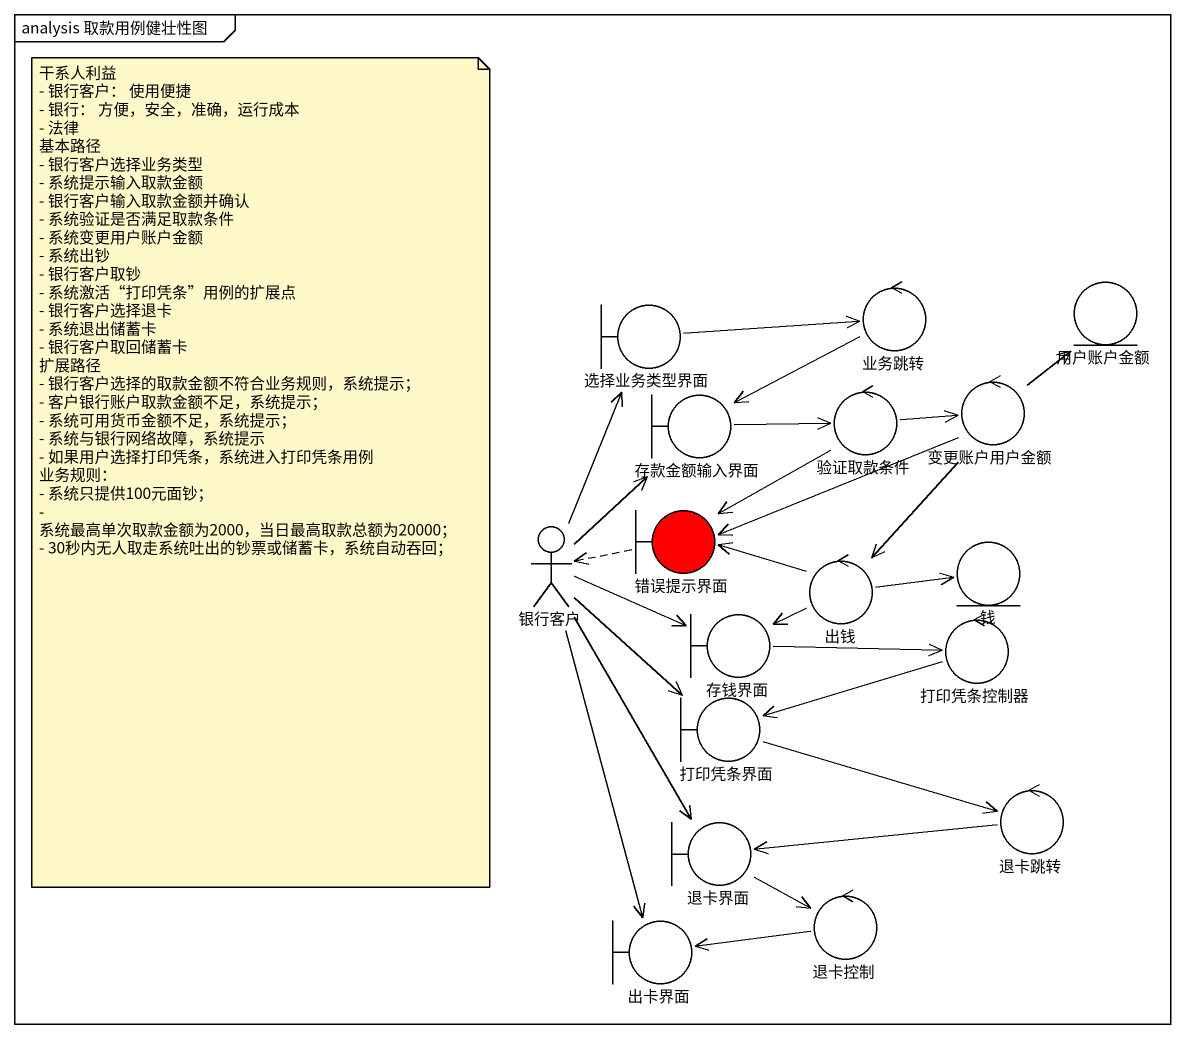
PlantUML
@startuml
mainframe analysis 取款用例健壮性图
control 业务跳转
entity 用户账户金额
boundary 选择业务类型界面
boundary 存款金额输入界面
control 验证取款条件
control 变更账户用户金额
actor 银行客户
boundary 错误提示界面 #FF0000
control 出钱
entity 钱
boundary 存钱界面
control 打印凭条控制器
boundary 打印凭条界面
boundary 退卡界面
control 退卡跳转
boundary 出卡界面
control 退卡控制
业务跳转 -left-> 存款金额输入界面
选择业务类型界面 -right-> 业务跳转
存款金额输入界面 -right-> 验证取款条件
验证取款条件 -right-> 变更账户用户金额
验证取款条件 --> 错误提示界面
变更账户用户金额 -up-> 用户账户金额
变更账户用户金额 -left-> 错误提示界面
变更账户用户金额 --> 出钱
银行客户 -up-> 选择业务类型界面
银行客户 -up-> 存款金额输入界面
银行客户 -right-> 存钱界面
银行客户 --> 打印凭条界面
银行客户 --> 退卡界面
银行客户 --> 出卡界面
错误提示界面 .left.> 银行客户
出钱 -left-> 错误提示界面
出钱 -right-> 钱
存钱界面 <-right- 出钱
存钱界面 -right-> 打印凭条控制器
打印凭条控制器 -left-> 打印凭条界面
打印凭条界面 -right-> 退卡跳转
退卡界面 -right-> 退卡控制
退卡跳转 -left-> 退卡界面
退卡控制 -left-> 出卡界面
note as N1
  干系人利益
  - 银行客户： 使用便捷
  - 银行： 方便，安全，准确，运行成本
  - 法律
  基本路径
  - 银行客户选择业务类型
  - 系统提示输入取款金额
  - 银行客户输入取款金额并确认
  - 系统验证是否满足取款条件
  - 系统变更用户账户金额
  - 系统出钞
  - 银行客户取钞
  - 系统激活“打印凭条”用例的扩展点
  - 银行客户选择退卡
  - 系统退出储蓄卡
  - 银行客户取回储蓄卡
  扩展路径
  - 银行客户选择的取款金额不符合业务规则，系统提示；
  - 客户银行账户取款金额不足，系统提示；
  - 系统可用货币金额不足，系统提示；
  - 系统与银行网络故障，系统提示
  - 如果用户选择打印凭条，系统进入打印凭条用例
  业务规则：
  - 系统只提供100元面钞；
  - 系统最高单次取款金额为2000，当日最高取款总额为20000；
  - 30秒内无人取走系统吐出的钞票或储蓄卡，系统自动吞回；
end note
@enduml
